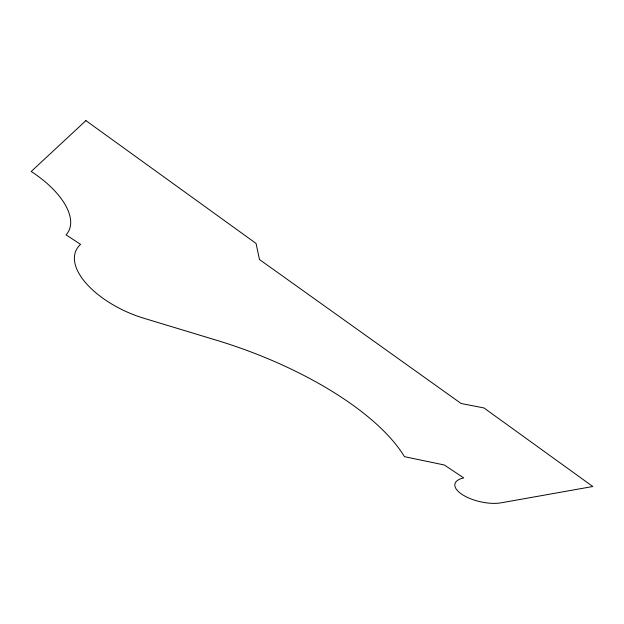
<?xml version="1.0" encoding="UTF-8"?>
<svg xmlns="http://www.w3.org/2000/svg" width="624" height="624" viewBox="0 0 624 624"><rect width="100%" height="100%" fill="white"/><g stroke="black" fill="none" stroke-linecap="round" stroke-linejoin="round"><path stroke-width="0.94" d="M85.909 120.619L31.2 171.483A72.322 35.053 28.7 0 1 66.043 234.842L80.574 244.374A72.244 35.529 23.7 0 0 144.011 318.302L216.793 340.33A212.23 84.396 19.5 0 1 404.461 456.674L444.358 464.997L463.741 477.922A28.642 11.739 12.8 0 0 461.932 494.341A28.642 11.739 12.8 0 0 501.088 502.827L592.8 486.509L483.959 407.948L461.113 403.502L259.483 259.529L256.051 243.43L85.909 120.619"/></g></svg>
